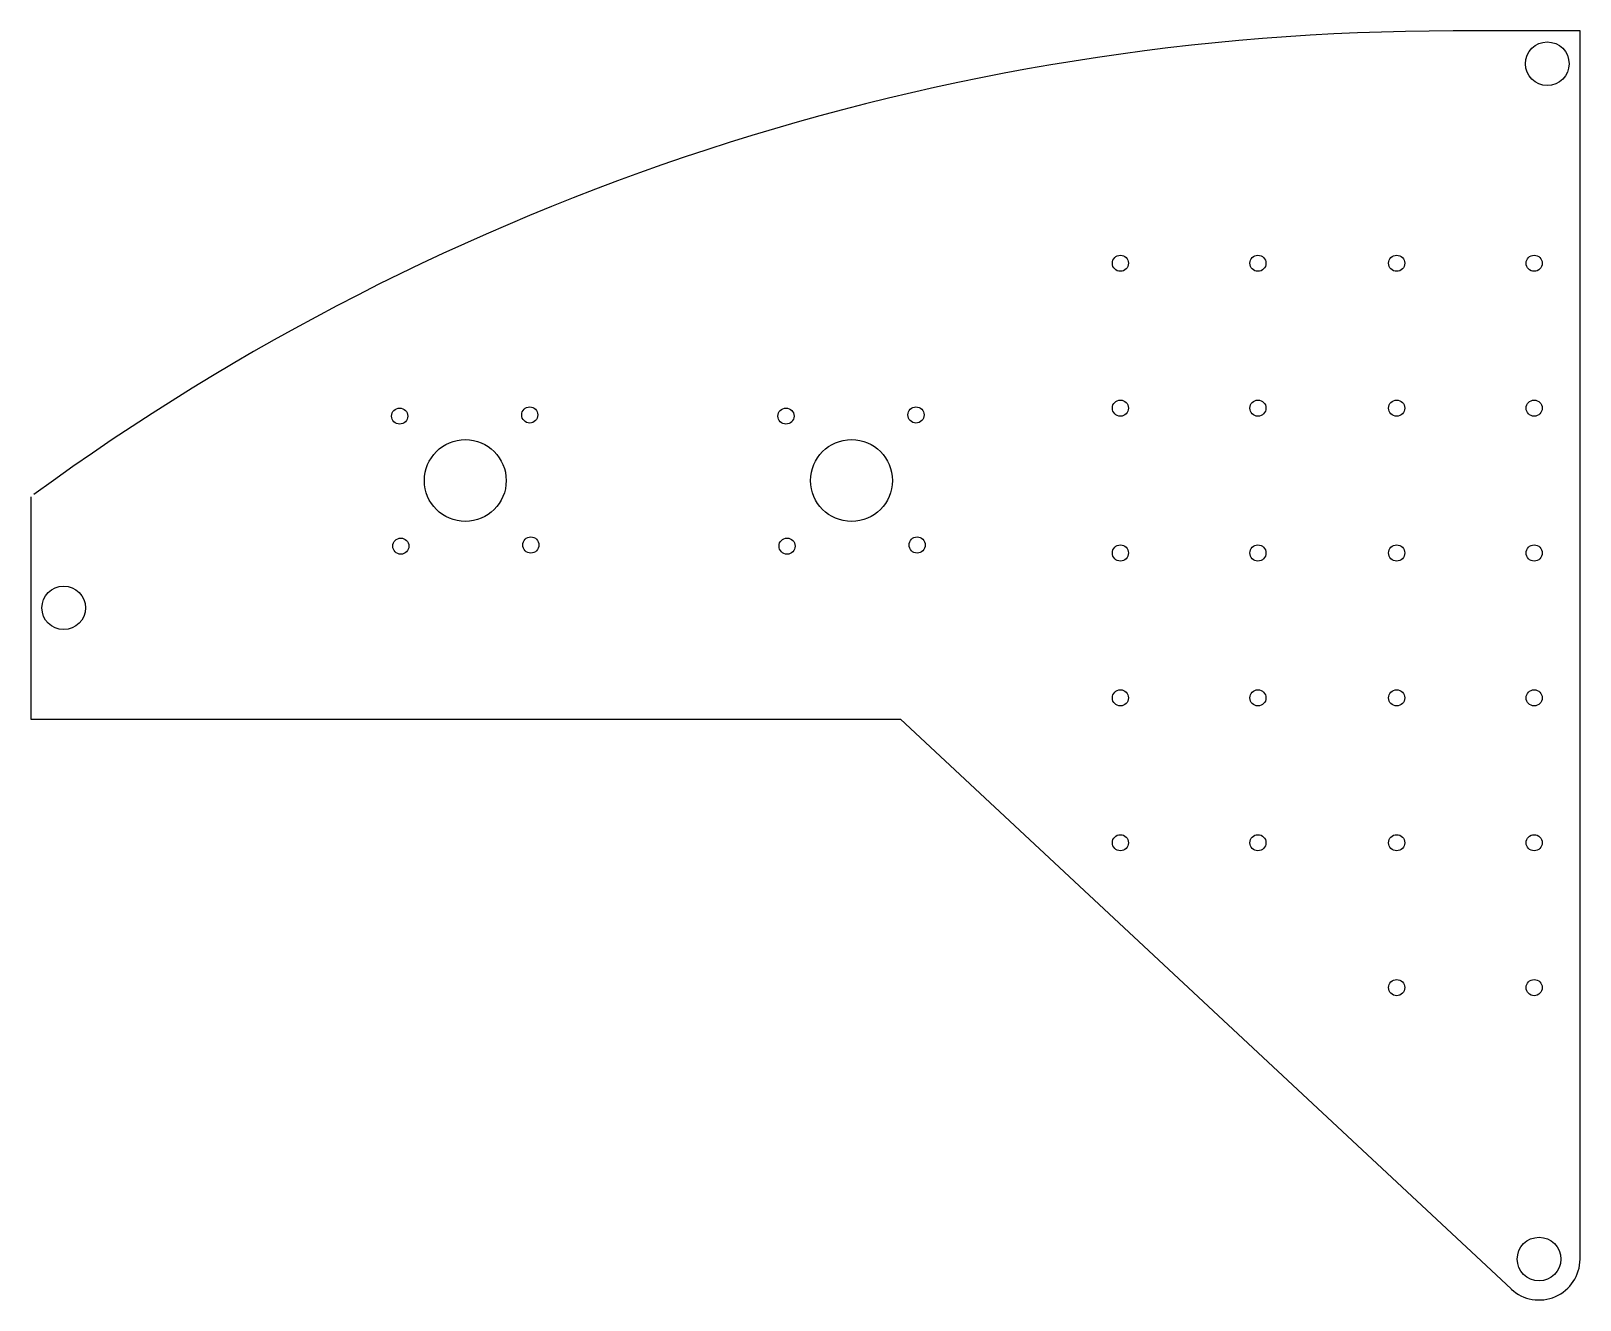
# Model space of a CAD drawing. Header units: inches. Extents: x -0.9 to 2.88, y -2.16 to 0.94.
import ezdxf

# ---------------------------------------------------------------- set-up
doc = ezdxf.new("R2010")
doc.units = ezdxf.units.IN
doc.header["$MEASUREMENT"] = 0

msp = doc.modelspace()

# ---------------------------------------------------------------- linework, layer by layer
at = {"color": 7, "linetype": 'Continuous'}
for p, q in [((2.8827, 0.9396), (2.5727, 0.9396)), ((2.8827, -2.0612), (2.8827, 0.9396)), ((-0.9023, -0.1983), (-0.9023, -0.7416)), ((-0.9023, -0.7416), (1.222, -0.7416)), ((1.222, -0.7416), (2.7145, -2.1343))]:
    msp.add_line(p, q, dxfattribs=at)
for centre, radius in [((2.8027, 0.8596), 0.0533), ((1.7597, 0.3721), 0.0197), ((2.0957, 0.3721), 0.0197), ((2.4347, 0.3721), 0.0197), ((2.7707, 0.3721), 0.0197), ((-0.0014, -0.0014), 0.0197), ((0.3164, 0.0014), 0.0197), ((0.9425, -0.0014), 0.0197), ((1.2602, 0.0014), 0.0197), ((1.7597, 0.0181), 0.0197), ((2.0957, 0.0181), 0.0197), ((2.4347, 0.0181), 0.0197), ((2.7707, 0.0181), 0.0197), ((0.1589, -0.1589), 0.1), ((1.1027, -0.1589), 0.1), ((0.0014, -0.3191), 0.0197), ((0.3191, -0.3164), 0.0197), ((0.9452, -0.3191), 0.0197), ((1.263, -0.3164), 0.0197), ((1.7597, -0.3359), 0.0197), ((2.0957, -0.3359), 0.0197), ((2.4347, -0.3359), 0.0197), ((2.7707, -0.3359), 0.0197), ((-0.8223, -0.47), 0.0532), ((1.7597, -0.6899), 0.0197), ((2.0957, -0.6899), 0.0197), ((2.4347, -0.6899), 0.0197), ((2.7707, -0.6899), 0.0197), ((1.7597, -1.0439), 0.0197), ((2.0957, -1.0439), 0.0197), ((2.4347, -1.0439), 0.0197), ((2.7707, -1.0439), 0.0197), ((2.4347, -1.3979), 0.0197), ((2.7707, -1.3979), 0.0197), ((2.7827, -2.0612), 0.0533)]:
    msp.add_circle(centre, radius, dxfattribs=at)
for centre, radius, start, end in [((2.5727, -4.9354), 5.875, 90, 126.17358), ((2.7827, -2.0612), 0.1, 226.9809, 0)]:
    msp.add_arc(centre, radius, start, end, dxfattribs=at)

doc.saveas('drawing.dxf')
